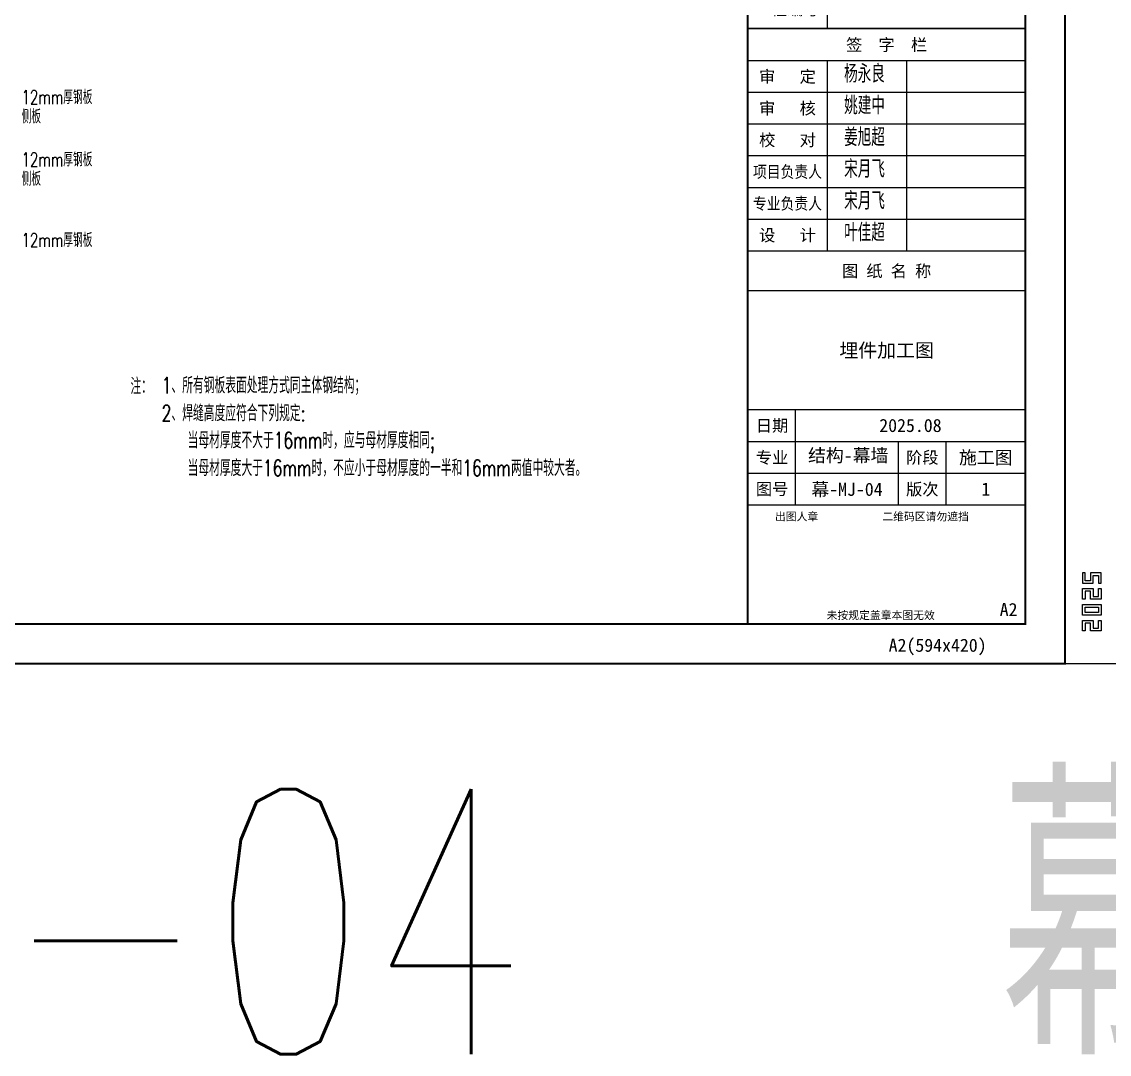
# Model space of a CAD drawing. Extents: x -104256 to -27901, y -155913 to -111823.
# Drawn here: x -84277 to -83454, y -149984 to -149203 of the extents above; entities that cross this region are included whole.
import ezdxf
from ezdxf.enums import TextEntityAlignment as Align

# ---------------------------------------------------------------- set-up
doc = ezdxf.new("R2010")
doc.units = 0
for name, color, linetype in [('!ZN1-文字-7', 7, 'Continuous'), ('0-cxFrame', 155, 'Continuous'), ('qianming', 155, 'Continuous'), ('TEXT', 7, 'Continuous')]:
    doc.layers.add(name, color=color, linetype=linetype)
doc.layers.add('0-cxText', color=131, linetype='Continuous', lineweight=25)
doc.styles.add('BZHZ', font='bzxw', dxfattribs={"width": 0.8, "bigfont": 'bzhz'})
doc.styles.add('cx_biaoti', font='')
doc.styles.add('cx_tuming', font='simhei.ttf')
doc.styles.add('cx_tuqian1', font='')
doc.styles.add('DHTEXT-1', font='ROMANS.shx', dxfattribs={"width": 0.7, "bigfont": 'CHINESE.shx'})
doc.styles.add('ZNTextStyle', font='ROMANS.shx', dxfattribs={"width": 0.7, "bigfont": 'CHINESE.shx'})
doc.styles.add('黑体', font='simhei.ttf', dxfattribs={"height": 12})
doc.styles.get('cx_biaoti').set_extended_font_data('SimSun')
doc.styles.get('cx_tuqian1').set_extended_font_data('SimSun')

# ---------------------------------------------------------------- blocks, each defined once
blk = doc.blocks.new('zjcx_lan_qianzi(Dragon)')
for p, q in [((-7000, 4800), (0, 4800)), ((-5000, 4800), (-5000, 0)), ((-3000, 4800), (-3000, 0)), ((-7000, 4000), (0, 4000)), ((-7000, 3200), (0, 3200)), ((-7000, 2400), (0, 2400)), ((-7000, 1600), (0, 1600)), ((-7000, 800), (0, 800))]:
    blk.add_line(p, q)
at = {"const_width": 30}
blk.add_lwpolyline([(-7000, 5600), (0, 5600)], dxfattribs=at)
blk.add_lwpolyline([(-7000, 5600), (0, 5600), (0, 0), (-7000, 0)], close=True, dxfattribs=at)
at = {"style": 'cx_biaoti'}
for s, p in [('签  字  栏', (-3500, 5200)), ('审   定', (-6000, 4400)), ('审   核', (-6000, 3600)), ('校   对', (-6000, 2800)), ('设   计', (-6000, 400))]:
    blk.add_text(s, height=300, dxfattribs=at).set_placement(p, align=Align.MIDDLE)
at = {"style": 'cx_biaoti', "width": 0.85}
for s, p in [('项目负责人', (-6000, 2000)), ('专业负责人', (-6000, 1200))]:
    blk.add_text(s, height=300, dxfattribs=at).set_placement(p, align=Align.MIDDLE)
blk = doc.blocks.new('T-签字(Dragon)')
at = {"layer": '0-cxFrame'}
blk.add_blockref('zjcx_lan_qianzi(Dragon)', (0, 0), dxfattribs=at)
at = {"layer": 'qianming', "style": 'BZHZ', "width": 0.8}
for s, p in [('杨永良', (-4058, 4489)), ('姚建中', (-4058, 3689)), ('姜旭超', (-4058, 2889)), ('宋月飞', (-4058, 2089)), ('宋月飞', (-4058, 1289)), ('叶佳超', (-4058, 489))]:
    blk.add_text(s, height=450, dxfattribs=at).set_placement(p, align=Align.MIDDLE)
blk = doc.blocks.new('zjcx_lan_tuming(Dragon)')
for p, q in [((-7000, 8400), (0, 8400)), ((-5800, 3000), (-5800, 5400)), ((-7000, 4600), (0, 4600)), ((-3200, 3000), (-3200, 4600)), ((-2000, 3000), (-2000, 4600)), ((-7000, 3800), (0, 3800))]:
    blk.add_line(p, q)
at = {"const_width": 30}
for points in [[(-7000, 9400), (0, 9400)], [(-7000, 5400), (0, 5400)], [(-7000, 3000), (0, 3000)], [(-7000, 0), (0, 0)]]:
    blk.add_lwpolyline(points, dxfattribs=at)
blk.add_lwpolyline([(-7000, 9400), (0, 9400), (0, 0), (-7000, 0)], close=True)
at = {"style": 'cx_biaoti'}
for s, p in [('图 纸 名 称', (-3500, 8900)), ('日期', (-6388, 5000)), ('专业', (-6388, 4200)), ('阶段', (-2600, 4200)), ('图号', (-6388, 3400)), ('版次', (-2600, 3400))]:
    blk.add_text(s, height=300, dxfattribs=at).set_placement(p, align=Align.MIDDLE)
for s, p in [('出图人章', (-6316, 2607)), ('二维码区请勿遮挡', (-3609, 2607)), ('未按规定盖章本图无效', (-5013, 120))]:
    blk.add_text(s, height=200, dxfattribs=at).set_placement(p)
blk = doc.blocks.new('T-图签(Dragon)')
blk.add_blockref('zjcx_lan_tuming(Dragon)', (0, 0))
at = {"color": 3, "style": 'cx_biaoti'}
for s, p in [('2025.08', (-2900, 5000)), ('结构-幕墙 ', (-4356, 4254)), ('施工图', (-1000, 4200))]:
    blk.add_text(s, height=330, dxfattribs=at).set_placement(p, align=Align.MIDDLE)
blk = doc.blocks.new('zjcx_lan_xiangmu(Dragon)')
for p, q in [((-7000, 9000), (0, 9000)), ((-7000, 6000), (0, 6000)), ((-7000, 3000), (0, 3000)), ((-5000, 1000), (-5000, 0))]:
    blk.add_line(p, q)
at = {"const_width": 30}
for points in [[(-7000, 10000), (0, 10000)], [(-7000, 7000), (0, 7000)], [(-7000, 7000), (0, 7000)], [(-7000, 4000), (0, 4000)], [(-7000, 4000), (0, 4000)], [(-7000, 1000), (0, 1000)], [(-7000, 0), (0, 0)]]:
    blk.add_lwpolyline(points, dxfattribs=at)
blk.add_lwpolyline([(-7000, 10000), (0, 10000), (0, 0), (-7000, 0)], close=True)
at = {"style": 'cx_biaoti'}
for s, p in [('建 设 单 位', (-3500, 9500)), ('项 目 名 称', (-3500, 6500)), ('子 项 名 称', (-3500, 3500)), ('工程编号', (-6013, 500))]:
    blk.add_text(s, height=300, dxfattribs=at).set_placement(p, align=Align.MIDDLE)
blk = doc.blocks.new('T-项目(Dragon)')
blk.add_blockref('zjcx_lan_xiangmu(Dragon)', (0, 0))
at = {"color": 3, "style": 'cx_tuming'}
for s, height, p in [('嘉兴世赫建达智能装备有限公司', 330, (-6816, 7901)), ('年产500套智能装备建设项目 ', 350, (-6638, 4859)), ('总体', 350, (-4167, 1792))]:
    blk.add_text(s, height=height, dxfattribs=at).set_placement(p)
blk = doc.blocks.new('zjcx_T2(Dragon)')
at = {"layer": '0-cxFrame', "const_width": 50}
blk.add_lwpolyline([(-7000, 40000), (0, 40000), (0, 0), (-7000, 0)], close=True, dxfattribs=at)
at = {"layer": '0-cxFrame'}
for name, p in [('T-项目(Dragon)', (0, 15000)), ('T-签字(Dragon)', (0, 9400)), ('T-图签(Dragon)', (0, 0))]:
    blk.add_blockref(name, p, dxfattribs=at)
blk = doc.blocks.new('TK22.A2 L(Dragon)')
at = {"layer": '0-cxFrame', "color": 7, "const_width": 0.5}
blk.add_lwpolyline([(0, 0), (-594, 0), (-594, 420), (0, 420)], close=True, dxfattribs=at)
at = {"layer": '0-cxFrame', "const_width": 0.5}
for points in [[(-80, 10), (-574, 10), (-574, 410), (-80, 410)], [(-10, 10), (-80, 10), (-80, 410), (-10, 410)]]:
    blk.add_lwpolyline(points, close=True, dxfattribs=at)
at = {"layer": 'Defpoints', "color": 2}
for points in [[(-586.37, 34.37), (-587.37, 34.37), (-587.37, 30.37), (-583.37, 30.37), (-583.37, 33.37), (-581.37, 33.37), (-581.37, 30.37), (-580.37, 30.37), (-580.37, 34.37), (-584.37, 34.37), (-584.37, 31.37), (-586.37, 31.37), (-586.37, 34.37)], [(-586.37, 24.37), (-587.37, 24.37), (-587.37, 28.37), (-583.37, 28.37), (-583.37, 25.37), (-581.37, 25.37), (-581.37, 28.37), (-580.37, 28.37), (-580.37, 24.37), (-584.37, 24.37), (-584.37, 27.37), (-586.37, 27.37), (-586.37, 24.37)], [(-586.37, 12.37), (-587.37, 12.37), (-587.37, 16.37), (-583.37, 16.37), (-583.37, 13.37), (-581.37, 13.37), (-581.37, 16.37), (-580.37, 16.37), (-580.37, 12.37), (-584.37, 12.37), (-584.37, 15.37), (-586.37, 15.37), (-586.37, 12.37)]]:
    blk.add_lwpolyline(points, dxfattribs=at)
for points in [[(-587.37, 18.37), (-587.37, 22.37), (-580.37, 22.37), (-580.37, 18.37)], [(-586.37, 19.37), (-586.37, 21.37), (-581.37, 21.37), (-581.37, 19.37)]]:
    blk.add_lwpolyline(points, close=True, dxfattribs=at)
at = {"layer": '0-cxFrame', "xscale": 0.01, "yscale": 0.01, "zscale": 0.01}
blk.add_blockref('zjcx_T2(Dragon)', (-10, 10), dxfattribs=at)
at = {"style": '黑体', "flags": 4}
blk.add_attdef('图幅', text='', height=3.3, dxfattribs=at).set_placement((-40, 3), align=Align.RIGHT)
at = {"layer": '0-cxFrame', "style": '黑体'}
blk.add_text('(594x420)', height=3.3, dxfattribs=at).set_placement((-40, 3))
at = {"layer": '0-cxText', "flags": 4}
for tag, height, style, p in [('建设单位', 3.5, 'cx_tuming', (-45, 240)), ('项目名称', 3.5, 'cx_tuming', (-45, 210)), ('子项名称', 3.5, 'cx_tuming', (-45, 180)), ('工程编号', 3.3, 'cx_tuqian1', (-35, 165)), ('图名1', 3.5, 'cx_tuming', (-45, 87)), ('图名2', 3.5, 'cx_tuming', (-45, 79)), ('图名3', 3.5, 'cx_tuming', (-45, 71)), ('出图日期', 3.3, 'cx_tuqian1', (-39, 60)), ('专业', 3.3, 'cx_tuqian1', (-55, 52)), ('图号', 3.3, 'cx_tuqian1', (-55, 44)), ('版次', 3.3, 'cx_tuqian1', (-20, 44))]:
    blk.add_attdef(tag, text='', height=height, dxfattribs=dict(at, style=style)).set_placement(p, align=Align.MIDDLE)
at = {"layer": 'Defpoints', "color": 6, "flags": 4}
for tag, height, style, p in [('tufu', 3.3, '黑体', (-12, 12)), ('dwfname', 4, 'cx_tuqian1', (-80, 3))]:
    blk.add_attdef(tag, text='', height=height, dxfattribs=dict(at, style=style)).set_placement(p, align=Align.RIGHT)

msp = doc.modelspace()

# ---------------------------------------------------------------- block references
at = {"layer": '0-cxFrame'}
ref = msp.add_blockref('TK22.A2 L(Dragon)', (-83487.4, -149688.48), dxfattribs=dict(at, xscale=3, yscale=3, zscale=3))
ref.add_attrib('图名2', '埋件加工图', dxfattribs={"layer": '0-cxText', "height": 10.5, "style": 'cx_tuming'}).set_placement((-83622.4, -149451.48), align=Align.MIDDLE)
ref.add_attrib('图号', '幕-MJ-04', dxfattribs={"layer": '0-cxText', "height": 9.9, "style": 'cx_tuqian1'}).set_placement((-83652.4, -149556.48), align=Align.MIDDLE)
ref.add_attrib('版次', '1', dxfattribs={"layer": '0-cxText', "height": 9.9, "style": 'cx_tuqian1'}).set_placement((-83547.4, -149556.48), align=Align.MIDDLE)
ref.add_attrib('图幅', 'A2', dxfattribs={"layer": '0', "height": 9.9, "style": '黑体'}).set_placement((-83607.4, -149679.48), align=Align.RIGHT)
ref.add_attrib('tufu', 'A2', dxfattribs={"layer": 'Defpoints', "color": 6, "height": 9.9, "style": '黑体'}).set_placement((-83523.4, -149652.48), align=Align.RIGHT)
at = {"layer": '0-cxFrame', "xscale": 2, "yscale": 2, "zscale": 2}
msp.add_blockref('TK22.A2 L(Dragon)', (-82299.4, -149688.48), dxfattribs=at)

# ---------------------------------------------------------------- texts
at = {"layer": '!ZN1-文字-7', "ltscale": 30, "style": 'ZNTextStyle', "width": 0.7}
for s, p in [('12mm厚钢板', (-84276.68, -149260.23)), ('侧板', (-84276.68, -149274.84)), ('12mm厚钢板', (-84276.68, -149307.38)), ('侧板', (-84276.68, -149321.98))]:
    msp.add_text(s, height=10.5, dxfattribs=at).set_placement(p, align=Align.MIDDLE_LEFT)
at = {"layer": '!ZN1-文字-7', "ltscale": 35, "style": 'ZNTextStyle', "width": 0.7}
for s, p in [('注：', (-84194.39, -149478.8)), ('1、所有钢板表面处理方式同主体钢结构；', (-84170.73, -149478.08)), ('2、焊缝高度应符合下列规定: ', (-84170.73, -149499.13)), ('当母材厚度不大于16mm时，应与母材厚度相同;', (-84151.14, -149519.59)), ('当母材厚度大于16mm时，不应小于母材厚度的一半和16mm两值中较大者。 ', (-84151.14, -149540.54))]:
    msp.add_text(s, height=12.25, dxfattribs=at).set_placement(p, align=Align.MIDDLE_LEFT)
at = {"layer": '!ZN1-文字-7', "ltscale": 20, "style": 'ZNTextStyle', "width": 0.7}
for s, p in [('幕-MJ-04', (-84820.88, -149883.56, 0)), ('幕-HZMJ-01', (-83536.1, -149883.56, 0))]:
    msp.add_text(s, height=200.258, dxfattribs=at).set_placement(p, align=Align.MIDDLE_LEFT)
at = {"layer": 'TEXT', "ltscale": 30, "style": 'DHTEXT-1', "width": 0.7}
msp.add_text('12mm厚钢板', height=10.5, dxfattribs=at).set_placement((-84276.68, -149368.22), align=Align.MIDDLE_LEFT)

doc.saveas('drawing.dxf')
